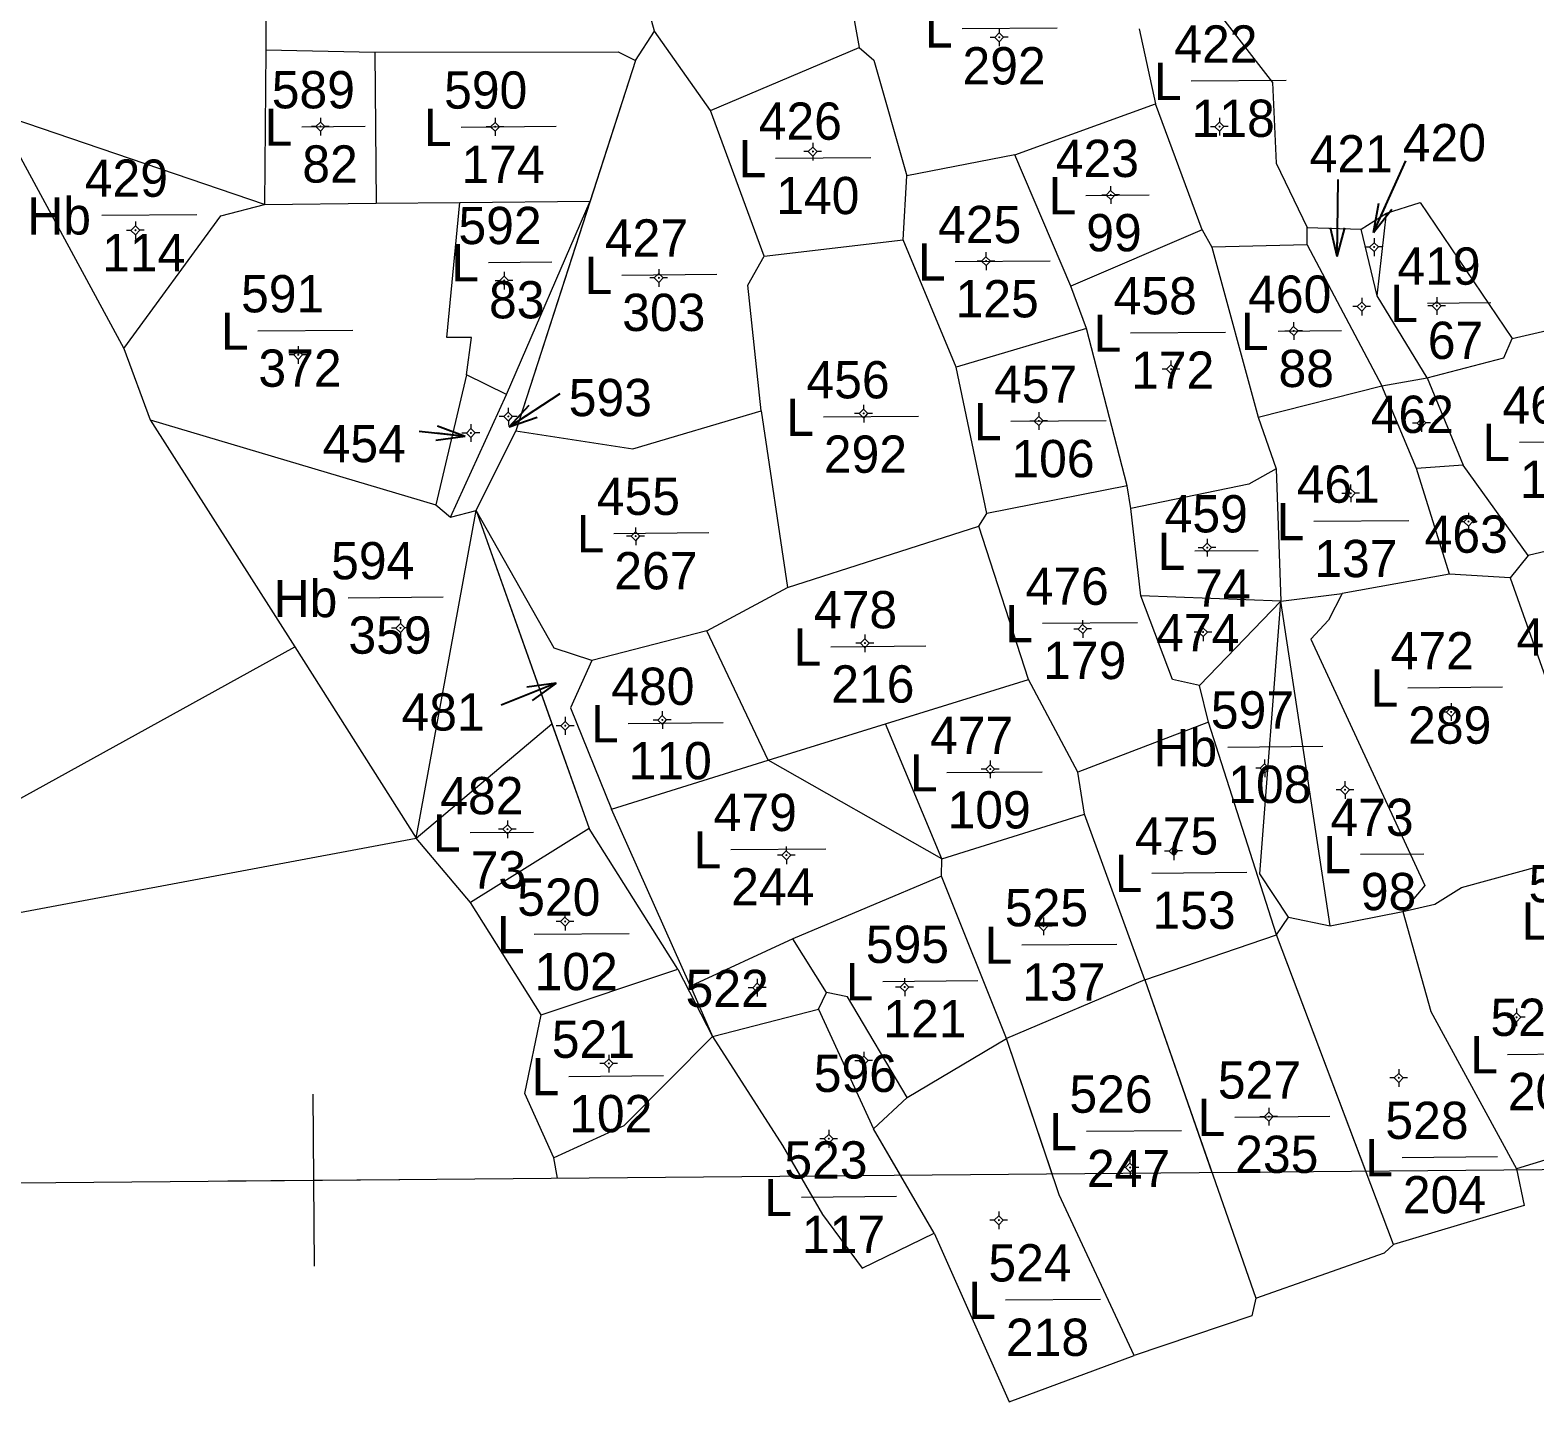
# Model space of a CAD drawing. Header units: metres. Extents: x 550490 to 551626, y 1839168 to 1840631.
# Drawn here: x 551339.7 to 551444.6, y 1839482.1 to 1839577.8 of the extents above; entities that cross this region are included whole.
import ezdxf
from ezdxf.enums import TextEntityAlignment as Align

# ---------------------------------------------------------------- set-up
doc = ezdxf.new("R2010")
doc.units = ezdxf.units.M
doc.header["$MEASUREMENT"] = 0
for name, color, linetype, lineweight in [('Level 10', 7, 'Continuous', 0), ('Level 11', 7, 'Continuous', 0), ('Level 13', 7, 'Continuous', 0), ('Level 2', 7, 'Continuous', 0), ('Level 22', 7, 'Continuous', 0), ('Level 63', 7, 'Continuous', 0)]:
    doc.layers.add(name, color=color, linetype=linetype, lineweight=lineweight)
doc.styles.add('Style-FmSimple', font='FmSimple.shx')
doc.styles.add('Style-VHarial', font='VHarial.shx')
doc.styles.add('Style-Vnarial', font='Vnarial.shx')
doc.dimstyles.get("Standard").update_dxf_attribs({"dimtxt": 0.18, "dimasz": 0.18, "dimexe": 0.18, "dimexo": 0.0625, "dimgap": 0.09, "dimtad": 0, "dimtih": 1, "dimtoh": 1, "dimdec": 4, "dimzin": 0, "dimdsep": 46, "dimtxsty": 'Standard', "dimcen": 0.09, "dimadec": 0, "dimazin": 0, "dimtfac": 1, "dimtdec": 4, "dimtofl": 0, "dimtmove": 0, "dimatfit": 3, "dimfxl": 1, "dimtolj": 1, "dimtzin": 0, "dimarcsym": 0})

# ---------------------------------------------------------------- blocks, each defined once
blk = doc.blocks.new('TerminatorOpen_0.5')
at = {"color": 0, "linetype": 'ByBlock', "lineweight": -2}
for q in [(-1, 0.25), (-1, 0), (-1, -0.25)]:
    blk.add_line((0, 0), q, dxfattribs=at)
blk = doc.blocks.new('CENTRD')
at = {"layer": 'Level 11', "linetype": 'Continuous', "lineweight": 0}
h = blk.add_hatch(color=1, dxfattribs=at)
edge = h.paths.add_edge_path()
edge.add_arc((0.2, 0.2), 1.5, 0, 360)
at = {"layer": 'Level 11', "color": 1, "linetype": 'Continuous', "lineweight": 0}
for p, q in [((0, 6.2), (-6.2, 0)), ((0, 12.4), (0, 6.2)), ((6.2, 0.2), (0, 6.2)), ((0.2, -6.2), (6.2, 0.2)), ((12.4, 0.2), (6.2, 0.2)), ((-6.2, 0), (-12.4, 0)), ((-6.2, 0), (0.2, -6.2)), ((0.2, -6.2), (0.2, -12.4))]:
    blk.add_line(p, q, dxfattribs=at)
blk = doc.blocks.new('N_THUA_462')
at = {"layer": 'Level 13', "color": 3, "linetype": 'Continuous', "lineweight": 0}
blk.add_line((356311.15, 1839477.1), (356317.78, 1839477.16), dxfattribs=at)
at = {"layer": 'Level 13', "color": 3, "linetype": 'Continuous', "lineweight": 0, "style": 'Style-FmSimple'}
for s, p in [('424', (356309.97, 1839479.68999)), ('L', (356308.56, 1839477.07999)), ('292', (356311.18, 1839474.50999))]:
    blk.add_text(s, height=2.59998, dxfattribs=at).set_placement(p, align=Align.MIDDLE_LEFT)
blk = doc.blocks.new('N_THUA_465')
at = {"layer": 'Level 13', "color": 3, "linetype": 'Continuous', "lineweight": 0}
blk.add_line((356326.49, 1839470.9), (356333.12, 1839470.95), dxfattribs=at)
at = {"layer": 'Level 13', "color": 3, "linetype": 'Continuous', "lineweight": 0, "style": 'Style-FmSimple'}
for s, p in [('422', (356325.31, 1839473.47999)), ('L', (356323.9, 1839470.86999)), ('118', (356326.52, 1839468.29999))]:
    blk.add_text(s, height=2.59998, dxfattribs=at).set_placement(p, align=Align.MIDDLE_LEFT)
blk = doc.blocks.new('N_THUA_467')
at = {"layer": 'Level 13', "color": 3, "linetype": 'Continuous', "lineweight": 0}
blk.add_line((356287.42, 1839460.33), (356294.04, 1839460.39), dxfattribs=at)
at = {"layer": 'Level 13', "color": 3, "linetype": 'Continuous', "lineweight": 0, "style": 'Style-FmSimple'}
for s, p in [('427', (356286.24, 1839462.91999)), ('L', (356284.83, 1839460.30999)), ('303', (356287.45, 1839457.72999))]:
    blk.add_text(s, height=2.59998, dxfattribs=at).set_placement(p, align=Align.MIDDLE_LEFT)
blk = doc.blocks.new('N_THUA_468')
at = {"layer": 'Level 13', "color": 3, "linetype": 'Continuous', "lineweight": 0}
blk.add_line((356263.82, 1839470.89), (356268.24, 1839470.93), dxfattribs=at)
at = {"layer": 'Level 13', "color": 3, "linetype": 'Continuous', "lineweight": 0, "style": 'Style-FmSimple'}
for s, p in [('589', (356261.73, 1839473.47999)), ('L', (356261.23, 1839470.86999)), ('82', (356263.86, 1839468.29999))]:
    blk.add_text(s, height=2.59998, dxfattribs=at).set_placement(p, align=Align.MIDDLE_LEFT)
blk = doc.blocks.new('N_THUA_469')
at = {"layer": 'Level 13', "color": 3, "linetype": 'Continuous', "lineweight": 0}
blk.add_line((356298.16, 1839469.13), (356304.79, 1839469.19), dxfattribs=at)
at = {"layer": 'Level 13', "color": 3, "linetype": 'Continuous', "lineweight": 0, "style": 'Style-FmSimple'}
for s, p in [('426', (356296.98, 1839471.71999)), ('L', (356295.57, 1839469.10999)), ('140', (356298.2, 1839466.52999))]:
    blk.add_text(s, height=2.59998, dxfattribs=at).set_placement(p, align=Align.MIDDLE_LEFT)
blk = doc.blocks.new('N_THUA_470')
at = {"layer": 'Level 13', "color": 3, "linetype": 'Continuous', "lineweight": 0}
blk.add_line((356276, 1839470.87), (356282.63, 1839470.93), dxfattribs=at)
at = {"layer": 'Level 13', "color": 3, "linetype": 'Continuous', "lineweight": 0, "style": 'Style-FmSimple'}
for s, p in [('590', (356274.82, 1839473.45999)), ('L', (356273.41, 1839470.84999)), ('174', (356276.03, 1839468.26999))]:
    blk.add_text(s, height=2.59998, dxfattribs=at).set_placement(p, align=Align.MIDDLE_LEFT)
blk = doc.blocks.new('N_THUA_473')
at = {"layer": 'Level 13', "color": 3, "linetype": 'Continuous', "lineweight": 0}
blk.add_line((356253.5, 1839463.65), (356260.13, 1839463.71), dxfattribs=at)
at = {"layer": 'Level 13', "color": 3, "linetype": 'Continuous', "lineweight": 0, "style": 'Style-FmSimple'}
for s, p in [('429', (356252.32, 1839466.23999)), ('Hb', (356248.31, 1839463.60999)), ('114', (356253.53, 1839461.04999))]:
    blk.add_text(s, height=2.59998, dxfattribs=at).set_placement(p, align=Align.MIDDLE_LEFT)
blk = doc.blocks.new('N_THUA_474')
at = {"layer": 'Level 13', "color": 3, "linetype": 'Continuous', "lineweight": 0}
blk.add_line((356318.93, 1839466.11), (356323.35, 1839466.15), dxfattribs=at)
at = {"layer": 'Level 13', "color": 3, "linetype": 'Continuous', "lineweight": 0, "style": 'Style-FmSimple'}
for s, p in [('423', (356316.84, 1839468.68999)), ('L', (356316.34, 1839466.08999)), ('99', (356318.96, 1839463.50999))]:
    blk.add_text(s, height=2.59998, dxfattribs=at).set_placement(p, align=Align.MIDDLE_LEFT)
blk = doc.blocks.new('N_THUA_480')
at = {"layer": 'Level 13', "color": 3, "linetype": 'Continuous', "lineweight": 0}
blk.add_line((356310.24, 1839461.5), (356316.87, 1839461.56), dxfattribs=at)
at = {"layer": 'Level 13', "color": 3, "linetype": 'Continuous', "lineweight": 0, "style": 'Style-FmSimple'}
for s, p in [('425', (356309.06, 1839464.08999)), ('L', (356307.65, 1839461.47999)), ('125', (356310.28, 1839458.90999))]:
    blk.add_text(s, height=2.59998, dxfattribs=at).set_placement(p, align=Align.MIDDLE_LEFT)
blk = doc.blocks.new('N_THUA_484')
at = {"layer": 'Level 13', "color": 3, "linetype": 'Continuous', "lineweight": 0}
blk.add_line((356276.62, 1839460.15), (356281.04, 1839460.19), dxfattribs=at)
at = {"layer": 'Level 13', "color": 3, "linetype": 'Continuous', "lineweight": 0, "style": 'Style-FmSimple'}
for s, p in [('592', (356274.53, 1839462.72999)), ('L', (356274.03, 1839460.12999)), ('83', (356276.66, 1839457.54999))]:
    blk.add_text(s, height=2.59998, dxfattribs=at).set_placement(p, align=Align.MIDDLE_LEFT)
blk = doc.blocks.new('N_THUA_485')
at = {"layer": 'Level 13', "color": 3, "linetype": 'Continuous', "lineweight": 0, "style": 'Style-FmSimple'}
blk.add_text('593', height=2.59998, dxfattribs=at).set_placement((356271.74, 1839450.71999), align=Align.MIDDLE_LEFT)
blk = doc.blocks.new('N_THUA_486')
at = {"layer": 'Level 13', "color": 3, "linetype": 'Continuous', "lineweight": 0}
blk.add_line((356262.26, 1839454.95), (356268.88, 1839455.01), dxfattribs=at)
at = {"layer": 'Level 13', "color": 3, "linetype": 'Continuous', "lineweight": 0, "style": 'Style-FmSimple'}
for s, p in [('591', (356261.08, 1839457.53999)), ('L', (356259.67, 1839454.92999)), ('372', (356262.29, 1839452.34999))]:
    blk.add_text(s, height=2.59998, dxfattribs=at).set_placement(p, align=Align.MIDDLE_LEFT)
blk = doc.blocks.new('N_THUA_487')
at = {"layer": 'Level 13', "color": 3, "linetype": 'Continuous', "lineweight": 0}
blk.add_line((356341.67, 1839458.39), (356346.09, 1839458.43), dxfattribs=at)
at = {"layer": 'Level 13', "color": 3, "linetype": 'Continuous', "lineweight": 0, "style": 'Style-FmSimple'}
for s, p in [('419', (356339.58, 1839460.96999)), ('L', (356339.08, 1839458.36999)), ('67', (356341.7, 1839455.78999))]:
    blk.add_text(s, height=2.59998, dxfattribs=at).set_placement(p, align=Align.MIDDLE_LEFT)
blk = doc.blocks.new('N_THUA_488')
at = {"layer": 'Level 13', "color": 3, "linetype": 'Continuous', "lineweight": 0, "style": 'Style-FmSimple'}
blk.add_text('420', height=2.59998, dxfattribs=at).set_placement((356332.06, 1839462.53999), align=Align.MIDDLE_LEFT)
blk = doc.blocks.new('N_THUA_489')
at = {"layer": 'Level 13', "color": 3, "linetype": 'Continuous', "lineweight": 0, "style": 'Style-FmSimple'}
blk.add_text('421', height=2.6, dxfattribs=at).set_placement((356332.09, 1839458.33), align=Align.MIDDLE_CENTER)
blk = doc.blocks.new('N_THUA_490')
at = {"layer": 'Level 13', "color": 3, "linetype": 'Continuous', "lineweight": 0}
blk.add_line((356323.12, 1839453.96), (356329.75, 1839454.02), dxfattribs=at)
at = {"layer": 'Level 13', "color": 3, "linetype": 'Continuous', "lineweight": 0, "style": 'Style-FmSimple'}
for s, p in [('458', (356321.94, 1839456.54999)), ('L', (356320.54, 1839453.93999)), ('172', (356323.16, 1839451.35999))]:
    blk.add_text(s, height=2.59998, dxfattribs=at).set_placement(p, align=Align.MIDDLE_LEFT)
blk = doc.blocks.new('N_THUA_491')
at = {"layer": 'Level 13', "color": 3, "linetype": 'Continuous', "lineweight": 0}
blk.add_line((356301.7, 1839450.87), (356308.33, 1839450.92), dxfattribs=at)
at = {"layer": 'Level 13', "color": 3, "linetype": 'Continuous', "lineweight": 0, "style": 'Style-FmSimple'}
for s, p in [('456', (356300.52, 1839453.45999)), ('L', (356299.11, 1839450.83999)), ('292', (356301.73, 1839448.26999))]:
    blk.add_text(s, height=2.59998, dxfattribs=at).set_placement(p, align=Align.MIDDLE_LEFT)
blk = doc.blocks.new('N_THUA_492')
at = {"layer": 'Level 13', "color": 3, "linetype": 'Continuous', "lineweight": 0}
blk.add_line((356331.69, 1839456.64), (356336.11, 1839456.68), dxfattribs=at)
at = {"layer": 'Level 13', "color": 3, "linetype": 'Continuous', "lineweight": 0, "style": 'Style-FmSimple'}
for s, p in [('460', (356329.6, 1839459.21999)), ('L', (356329.1, 1839456.61999)), ('88', (356331.72, 1839454.03999))]:
    blk.add_text(s, height=2.59998, dxfattribs=at).set_placement(p, align=Align.MIDDLE_LEFT)
blk = doc.blocks.new('N_THUA_496')
at = {"layer": 'Level 13', "color": 3, "linetype": 'Continuous', "lineweight": 0}
blk.add_line((356350.46, 1839449.11), (356357.09, 1839449.17), dxfattribs=at)
at = {"layer": 'Level 13', "color": 3, "linetype": 'Continuous', "lineweight": 0, "style": 'Style-FmSimple'}
for s, p in [('464', (356349.28, 1839451.69999)), ('L', (356347.88, 1839449.08999)), ('176', (356350.5, 1839446.50999))]:
    blk.add_text(s, height=2.59998, dxfattribs=at).set_placement(p, align=Align.MIDDLE_LEFT)
blk = doc.blocks.new('N_THUA_497')
at = {"layer": 'Level 13', "color": 3, "linetype": 'Continuous', "lineweight": 0}
blk.add_line((356313.92, 1839450.35), (356320.55, 1839450.41), dxfattribs=at)
at = {"layer": 'Level 13', "color": 3, "linetype": 'Continuous', "lineweight": 0, "style": 'Style-FmSimple'}
for s, p in [('457', (356312.74, 1839452.93999)), ('L', (356311.33, 1839450.32999)), ('106', (356313.95, 1839447.74999))]:
    blk.add_text(s, height=2.59998, dxfattribs=at).set_placement(p, align=Align.MIDDLE_LEFT)
blk = doc.blocks.new('N_THUA_500')
at = {"layer": 'Level 13', "color": 3, "linetype": 'Continuous', "lineweight": 0, "style": 'Style-FmSimple'}
blk.add_text('454', height=2.59998, dxfattribs=at).set_placement((356269.12, 1839449.43999), align=Align.MIDDLE_LEFT)
blk = doc.blocks.new('N_THUA_501')
at = {"layer": 'Level 13', "color": 3, "linetype": 'Continuous', "lineweight": 0, "style": 'Style-FmSimple'}
blk.add_text('462', height=2.6, dxfattribs=at).set_placement((356336.14, 1839450.19), align=Align.MIDDLE_CENTER)
blk = doc.blocks.new('N_THUA_503')
at = {"layer": 'Level 13', "color": 3, "linetype": 'Continuous', "lineweight": 0}
blk.add_line((356335.69, 1839445.3), (356342.31, 1839445.36), dxfattribs=at)
at = {"layer": 'Level 13', "color": 3, "linetype": 'Continuous', "lineweight": 0, "style": 'Style-FmSimple'}
for s, p in [('461', (356334.5, 1839447.88999)), ('L', (356333.1, 1839445.27999)), ('137', (356335.72, 1839442.69999))]:
    blk.add_text(s, height=2.59998, dxfattribs=at).set_placement(p, align=Align.MIDDLE_LEFT)
blk = doc.blocks.new('N_THUA_506')
at = {"layer": 'Level 13', "color": 3, "linetype": 'Continuous', "lineweight": 0}
blk.add_line((356285.79, 1839442.32), (356292.42, 1839442.38), dxfattribs=at)
at = {"layer": 'Level 13', "color": 3, "linetype": 'Continuous', "lineweight": 0, "style": 'Style-FmSimple'}
for s, p in [('455', (356284.61, 1839444.90999)), ('L', (356283.21, 1839442.29999)), ('267', (356285.83, 1839439.71999))]:
    blk.add_text(s, height=2.59998, dxfattribs=at).set_placement(p, align=Align.MIDDLE_LEFT)
blk = doc.blocks.new('N_THUA_507')
at = {"layer": 'Level 13', "color": 3, "linetype": 'Continuous', "lineweight": 0}
blk.add_line((356271.97, 1839435.9), (356278.6, 1839435.96), dxfattribs=at)
at = {"layer": 'Level 13', "color": 3, "linetype": 'Continuous', "lineweight": 0, "style": 'Style-FmSimple'}
for s, p in [('594', (356270.79, 1839438.48999)), ('Hb', (356266.78, 1839435.84999)), ('359', (356272, 1839433.29999))]:
    blk.add_text(s, height=2.59998, dxfattribs=at).set_placement(p, align=Align.MIDDLE_LEFT)
blk = doc.blocks.new('N_THUA_510')
at = {"layer": 'Level 13', "color": 3, "linetype": 'Continuous', "lineweight": 0, "style": 'Style-FmSimple'}
blk.add_text('463', height=2.59998, dxfattribs=at).set_placement((356338.71, 1839443.32999), align=Align.MIDDLE_LEFT)
blk = doc.blocks.new('N_THUA_513')
at = {"layer": 'Level 13', "color": 3, "linetype": 'Continuous', "lineweight": 0}
blk.add_line((356325.67, 1839441.53), (356330.08, 1839441.56), dxfattribs=at)
at = {"layer": 'Level 13', "color": 3, "linetype": 'Continuous', "lineweight": 0, "style": 'Style-FmSimple'}
for s, p in [('459', (356323.57, 1839444.10999)), ('L', (356323.08, 1839441.49999)), ('74', (356325.7, 1839438.92999))]:
    blk.add_text(s, height=2.59998, dxfattribs=at).set_placement(p, align=Align.MIDDLE_LEFT)
blk = doc.blocks.new('N_THUA_514')
at = {"layer": 'Level 13', "color": 3, "linetype": 'Continuous', "lineweight": 0}
blk.add_line((356316.98, 1839435.83), (356323.61, 1839435.89), dxfattribs=at)
at = {"layer": 'Level 13', "color": 3, "linetype": 'Continuous', "lineweight": 0, "style": 'Style-FmSimple'}
for s, p in [('476', (356315.8, 1839438.41999)), ('L', (356314.39, 1839435.80999)), ('179', (356317.02, 1839433.23999))]:
    blk.add_text(s, height=2.59998, dxfattribs=at).set_placement(p, align=Align.MIDDLE_LEFT)
blk = doc.blocks.new('N_THUA_518')
at = {"layer": 'Level 13', "color": 3, "linetype": 'Continuous', "lineweight": 0, "style": 'Style-FmSimple'}
blk.add_text('481', height=2.59998, dxfattribs=at).set_placement((356275.69, 1839429.00999), align=Align.MIDDLE_LEFT)
blk = doc.blocks.new('N_THUA_520')
at = {"layer": 'Level 13', "color": 3, "linetype": 'Continuous', "lineweight": 0}
blk.add_line((356301.79, 1839434.85), (356308.42, 1839434.9), dxfattribs=at)
at = {"layer": 'Level 13', "color": 3, "linetype": 'Continuous', "lineweight": 0, "style": 'Style-FmSimple'}
for s, p in [('478', (356300.61, 1839437.42999)), ('L', (356299.2, 1839434.81999)), ('216', (356301.82, 1839432.24999))]:
    blk.add_text(s, height=2.59998, dxfattribs=at).set_placement(p, align=Align.MIDDLE_LEFT)
blk = doc.blocks.new('N_THUA_524')
at = {"layer": 'Level 13', "color": 3, "linetype": 'Continuous', "lineweight": 0, "style": 'Style-FmSimple'}
blk.add_text('471', height=2.59998, dxfattribs=at).set_placement((356345.55, 1839436.36999), align=Align.MIDDLE_LEFT)
blk = doc.blocks.new('N_THUA_526')
at = {"layer": 'Level 13', "color": 3, "linetype": 'Continuous', "lineweight": 0}
blk.add_line((356342.66, 1839430.05), (356349.28, 1839430.11), dxfattribs=at)
at = {"layer": 'Level 13', "color": 3, "linetype": 'Continuous', "lineweight": 0, "style": 'Style-FmSimple'}
for s, p in [('472', (356341.47, 1839432.63999)), ('L', (356340.07, 1839430.02999)), ('289', (356342.69, 1839427.44999))]:
    blk.add_text(s, height=2.59998, dxfattribs=at).set_placement(p, align=Align.MIDDLE_LEFT)
blk = doc.blocks.new('N_THUA_527')
at = {"layer": 'Level 13', "color": 3, "linetype": 'Continuous', "lineweight": 0}
blk.add_line((356335.32, 1839424.64), (356339.74, 1839424.68), dxfattribs=at)
at = {"layer": 'Level 13', "color": 3, "linetype": 'Continuous', "lineweight": 0, "style": 'Style-FmSimple'}
for s, p in [('473', (356333.23, 1839427.21999)), ('L', (356332.73, 1839424.61999)), ('98', (356335.35, 1839422.03999))]:
    blk.add_text(s, height=2.59998, dxfattribs=at).set_placement(p, align=Align.MIDDLE_LEFT)
blk = doc.blocks.new('N_THUA_528')
at = {"layer": 'Level 13', "color": 3, "linetype": 'Continuous', "lineweight": 0, "style": 'Style-FmSimple'}
blk.add_text('474', height=2.59998, dxfattribs=at).set_placement((356320.2, 1839435.60999), align=Align.MIDDLE_LEFT)
blk = doc.blocks.new('N_THUA_530')
at = {"layer": 'Level 13', "color": 3, "linetype": 'Continuous', "lineweight": 0}
blk.add_line((356332.24, 1839426.13), (356338.87, 1839426.19), dxfattribs=at)
at = {"layer": 'Level 13', "color": 3, "linetype": 'Continuous', "lineweight": 0, "style": 'Style-FmSimple'}
for s, p in [('597', (356331.06, 1839428.71999)), ('Hb', (356327.06, 1839426.07999)), ('108', (356332.28, 1839423.52999))]:
    blk.add_text(s, height=2.59998, dxfattribs=at).set_placement(p, align=Align.MIDDLE_LEFT)
blk = doc.blocks.new('N_THUA_532')
at = {"layer": 'Level 13', "color": 3, "linetype": 'Continuous', "lineweight": 0}
blk.add_line((356287.66, 1839429.49), (356294.29, 1839429.55), dxfattribs=at)
at = {"layer": 'Level 13', "color": 3, "linetype": 'Continuous', "lineweight": 0, "style": 'Style-FmSimple'}
for s, p in [('480', (356286.48, 1839432.07999)), ('L', (356285.07, 1839429.46999)), ('110', (356287.69, 1839426.88999))]:
    blk.add_text(s, height=2.59998, dxfattribs=at).set_placement(p, align=Align.MIDDLE_LEFT)
blk = doc.blocks.new('N_THUA_536')
at = {"layer": 'Level 13', "color": 3, "linetype": 'Continuous', "lineweight": 0}
blk.add_line((356310.53, 1839426.06), (356317.16, 1839426.12), dxfattribs=at)
at = {"layer": 'Level 13', "color": 3, "linetype": 'Continuous', "lineweight": 0, "style": 'Style-FmSimple'}
for s, p in [('477', (356309.35, 1839428.64999)), ('L', (356307.95, 1839426.03999)), ('109', (356310.57, 1839423.45999))]:
    blk.add_text(s, height=2.59998, dxfattribs=at).set_placement(p, align=Align.MIDDLE_LEFT)
blk = doc.blocks.new('N_THUA_541')
at = {"layer": 'Level 13', "color": 3, "linetype": 'Continuous', "lineweight": 0}
blk.add_line((356276.86, 1839421.87), (356281.28, 1839421.91), dxfattribs=at)
at = {"layer": 'Level 13', "color": 3, "linetype": 'Continuous', "lineweight": 0, "style": 'Style-FmSimple'}
for s, p in [('482', (356274.77, 1839424.44999)), ('L', (356274.27, 1839421.84999)), ('73', (356276.89, 1839419.26999))]:
    blk.add_text(s, height=2.59998, dxfattribs=at).set_placement(p, align=Align.MIDDLE_LEFT)
blk = doc.blocks.new('N_THUA_542')
at = {"layer": 'Level 13', "color": 3, "linetype": 'Continuous', "lineweight": 0}
blk.add_line((356296.31, 1839420.05), (356302.93, 1839420.11), dxfattribs=at)
at = {"layer": 'Level 13', "color": 3, "linetype": 'Continuous', "lineweight": 0, "style": 'Style-FmSimple'}
for s, p in [('479', (356295.12, 1839422.63999)), ('L', (356293.72, 1839420.02999)), ('244', (356296.34, 1839417.44999))]:
    blk.add_text(s, height=2.59998, dxfattribs=at).set_placement(p, align=Align.MIDDLE_LEFT)
blk = doc.blocks.new('N_THUA_543')
at = {"layer": 'Level 13', "color": 3, "linetype": 'Continuous', "lineweight": 0}
blk.add_line((356323.33, 1839420.35), (356329.96, 1839420.41), dxfattribs=at)
at = {"layer": 'Level 13', "color": 3, "linetype": 'Continuous', "lineweight": 0, "style": 'Style-FmSimple'}
for s, p in [('475', (356322.15, 1839422.93999)), ('L', (356320.74, 1839420.32999)), ('153', (356323.37, 1839417.75999))]:
    blk.add_text(s, height=2.59998, dxfattribs=at).set_placement(p, align=Align.MIDDLE_LEFT)
blk = doc.blocks.new('N_THUA_553')
at = {"layer": 'Level 13', "color": 3, "linetype": 'Continuous', "lineweight": 0}
blk.add_line((356314.25, 1839415.12), (356320.88, 1839415.17), dxfattribs=at)
at = {"layer": 'Level 13', "color": 3, "linetype": 'Continuous', "lineweight": 0, "style": 'Style-FmSimple'}
for s, p in [('525', (356313.07, 1839417.70999)), ('L', (356311.66, 1839415.08999)), ('137', (356314.28, 1839412.51999))]:
    blk.add_text(s, height=2.59998, dxfattribs=at).set_placement(p, align=Align.MIDDLE_LEFT)
blk = doc.blocks.new('N_THUA_554')
at = {"layer": 'Level 13', "color": 3, "linetype": 'Continuous', "lineweight": 0}
blk.add_line((356280.89, 1839415.43), (356287.52, 1839415.49), dxfattribs=at)
at = {"layer": 'Level 13', "color": 3, "linetype": 'Continuous', "lineweight": 0, "style": 'Style-FmSimple'}
for s, p in [('520', (356279.71, 1839418.01999)), ('L', (356278.3, 1839415.40999)), ('102', (356280.92, 1839412.82999))]:
    blk.add_text(s, height=2.59998, dxfattribs=at).set_placement(p, align=Align.MIDDLE_LEFT)
blk = doc.blocks.new('N_THUA_556')
at = {"layer": 'Level 13', "color": 3, "linetype": 'Continuous', "lineweight": 0}
blk.add_line((356353.41, 1839412.74), (356357.83, 1839412.78), dxfattribs=at)
at = {"layer": 'Level 13', "color": 3, "linetype": 'Continuous', "lineweight": 0, "style": 'Style-FmSimple'}
for s, p in [('530', (356351.32, 1839415.32999)), ('L', (356350.83, 1839412.71999)), ('65', (356353.45, 1839410.13999))]:
    blk.add_text(s, height=2.59998, dxfattribs=at).set_placement(p, align=Align.MIDDLE_LEFT)
blk = doc.blocks.new('N_THUA_559')
at = {"layer": 'Level 13', "color": 3, "linetype": 'Continuous', "lineweight": 0}
blk.add_line((356347.26, 1839408.75), (356353.88, 1839408.81), dxfattribs=at)
at = {"layer": 'Level 13', "color": 3, "linetype": 'Continuous', "lineweight": 0, "style": 'Style-FmSimple'}
for s, p in [('529', (356346.08, 1839411.33999)), ('L', (356344.67, 1839408.72999)), ('201', (356347.29, 1839406.15999))]:
    blk.add_text(s, height=2.59998, dxfattribs=at).set_placement(p, align=Align.MIDDLE_LEFT)
blk = doc.blocks.new('N_THUA_561')
at = {"layer": 'Level 13', "color": 3, "linetype": 'Continuous', "lineweight": 0}
blk.add_line((356304.55, 1839410.86), (356311.18, 1839410.92), dxfattribs=at)
at = {"layer": 'Level 13', "color": 3, "linetype": 'Continuous', "lineweight": 0, "style": 'Style-FmSimple'}
for s, p in [('595', (356303.37, 1839413.44999)), ('L', (356301.97, 1839410.83999)), ('121', (356304.59, 1839408.25999))]:
    blk.add_text(s, height=2.59998, dxfattribs=at).set_placement(p, align=Align.MIDDLE_LEFT)
blk = doc.blocks.new('N_THUA_565')
at = {"layer": 'Level 13', "color": 3, "linetype": 'Continuous', "lineweight": 0}
blk.add_line((356339.07, 1839404.54), (356345.7, 1839404.6), dxfattribs=at)
at = {"layer": 'Level 13', "color": 3, "linetype": 'Continuous', "lineweight": 0, "style": 'Style-FmSimple'}
for s, p in [('528', (356337.89, 1839407.12999)), ('L', (356336.48, 1839404.51999)), ('204', (356339.11, 1839401.93999))]:
    blk.add_text(s, height=2.59998, dxfattribs=at).set_placement(p, align=Align.MIDDLE_LEFT)
blk = doc.blocks.new('N_THUA_568')
at = {"layer": 'Level 13', "color": 3, "linetype": 'Continuous', "lineweight": 0, "style": 'Style-FmSimple'}
blk.add_text('522', height=2.59998, dxfattribs=at).set_placement((356289.09, 1839410.78999), align=Align.MIDDLE_LEFT)
blk = doc.blocks.new('N_THUA_569')
at = {"layer": 'Level 13', "color": 3, "linetype": 'Continuous', "lineweight": 0}
blk.add_line((356329.96, 1839401.82), (356336.59, 1839401.88), dxfattribs=at)
at = {"layer": 'Level 13', "color": 3, "linetype": 'Continuous', "lineweight": 0, "style": 'Style-FmSimple'}
for s, p in [('527', (356328.78, 1839404.40999)), ('L', (356327.37, 1839401.79999)), ('235', (356329.99, 1839399.21999))]:
    blk.add_text(s, height=2.59998, dxfattribs=at).set_placement(p, align=Align.MIDDLE_LEFT)
blk = doc.blocks.new('N_THUA_573')
at = {"layer": 'Level 13', "color": 3, "linetype": 'Continuous', "lineweight": 0}
blk.add_line((356283.94, 1839405.52), (356290.56, 1839405.58), dxfattribs=at)
at = {"layer": 'Level 13', "color": 3, "linetype": 'Continuous', "lineweight": 0, "style": 'Style-FmSimple'}
for s, p in [('521', (356282.76, 1839408.10999)), ('L', (356281.35, 1839405.49999)), ('102', (356283.97, 1839402.91999))]:
    blk.add_text(s, height=2.59998, dxfattribs=at).set_placement(p, align=Align.MIDDLE_LEFT)
blk = doc.blocks.new('N_THUA_578')
at = {"layer": 'Level 13', "color": 3, "linetype": 'Continuous', "lineweight": 0}
blk.add_line((356320.26, 1839398.27), (356326.89, 1839398.33), dxfattribs=at)
at = {"layer": 'Level 13', "color": 3, "linetype": 'Continuous', "lineweight": 0, "style": 'Style-FmSimple'}
for s, p in [('526', (356319.08, 1839400.85999)), ('L', (356317.67, 1839398.24999)), ('247', (356320.3, 1839395.66999))]:
    blk.add_text(s, height=2.59998, dxfattribs=at).set_placement(p, align=Align.MIDDLE_LEFT)
blk = doc.blocks.new('N_THUA_579')
at = {"layer": 'Level 13', "color": 3, "linetype": 'Continuous', "lineweight": 0, "style": 'Style-FmSimple'}
blk.add_text('596', height=2.59998, dxfattribs=at).set_placement((356296.54, 1839405.71999), align=Align.MIDDLE_LEFT)
blk = doc.blocks.new('N_THUA_582')
at = {"layer": 'Level 13', "color": 3, "linetype": 'Continuous', "lineweight": 0}
blk.add_line((356299.31, 1839400.28), (356305.93, 1839400.33), dxfattribs=at)
at = {"layer": 'Level 13', "color": 3, "linetype": 'Continuous', "lineweight": 0, "style": 'Style-FmSimple'}
for s, p in [('523', (356298.12, 1839402.86999)), ('L', (356296.72, 1839400.24999)), ('117', (356299.34, 1839397.67999))]:
    blk.add_text(s, height=2.59998, dxfattribs=at).set_placement(p, align=Align.MIDDLE_LEFT)
blk = doc.blocks.new('N_THUA_583')
at = {"layer": 'Level 13', "color": 3, "linetype": 'Continuous', "lineweight": 0}
blk.add_line((356311.18, 1839394.61), (356317.8, 1839394.67), dxfattribs=at)
at = {"layer": 'Level 13', "color": 3, "linetype": 'Continuous', "lineweight": 0, "style": 'Style-FmSimple'}
for s, p in [('524', (356309.99, 1839397.19999)), ('L', (356308.59, 1839394.58999)), ('218', (356311.21, 1839392.00999))]:
    blk.add_text(s, height=2.59998, dxfattribs=at).set_placement(p, align=Align.MIDDLE_LEFT)

msp = doc.modelspace()

# ---------------------------------------------------------------- linework, layer by layer
at = {"layer": 'Level 10', "color": 2, "linetype": 'Continuous', "lineweight": 0, "flags": 128}
for points in [[(551383.24, 1839577.68), (551380.52, 1839587.55)], [(551356.15, 1839585.33), (551356.13, 1839576.38)], [(551396.36, 1839582.83), (551397.5, 1839576.55)], [(551422.19, 1839579.44), (551426.34, 1839574.11), (551426.59, 1839568.48), (551428.75, 1839563.99)], [(551381.91, 1839575.65), (551383.24, 1839577.68)], [(551387.13, 1839572.14), (551383.24, 1839577.68)], [(551417.03, 1839577.84), (551418.18, 1839572.62)], [(551356.13, 1839576.38), (551363.73, 1839576.21)], [(551363.73, 1839576.21), (551380.71, 1839576.24), (551381.91, 1839575.65)], [(551387.13, 1839572.14), (551397.5, 1839576.55)], [(551397.5, 1839576.55), (551398.53, 1839575.67), (551400.84, 1839567.59)], [(551381.91, 1839575.65), (551378.74, 1839565.83)], [(551390.87, 1839562), (551387.13, 1839572.14)], [(551408.37, 1839569.06), (551418.18, 1839572.62)], [(551421.43, 1839563.82), (551418.18, 1839572.62)], [(551337.32, 1839571.96), (551346.23, 1839555.55)], [(551356.04, 1839565.6), (551337.32, 1839571.96)], [(551408.37, 1839569.06), (551400.84, 1839567.59)], [(551412.27, 1839559.89), (551408.37, 1839569.06)], [(551400.58, 1839563.13), (551400.84, 1839567.59)], [(551378.74, 1839565.83), (551373.56, 1839549.8)], [(551434.27, 1839564.99), (551436.63, 1839565.74), (551443.05, 1839556.24)], [(551346.23, 1839555.55), (551352.99, 1839564.8), (551356.04, 1839565.6)], [(551432.51, 1839563.87), (551434.27, 1839564.99)], [(551433.64, 1839559.22), (551434.27, 1839564.99)], [(551421.43, 1839563.82), (551412.27, 1839559.89)], [(551421.43, 1839563.82), (551422.1, 1839562.61)], [(551428.74, 1839562.78), (551428.75, 1839563.99)], [(551428.75, 1839563.99), (551432.51, 1839563.87)], [(551433.64, 1839559.22), (551432.51, 1839563.87)], [(551390.87, 1839562), (551400.58, 1839563.13)], [(551404.26, 1839554.24), (551400.58, 1839563.13)], [(551428.74, 1839562.78), (551422.1, 1839562.61)], [(551422.1, 1839562.61), (551425.34, 1839550.77)], [(551428.74, 1839562.78), (551433.95, 1839552.95)], [(551390.66, 1839551.19), (551389.75, 1839559.97), (551390.87, 1839562)], [(551413.35, 1839556.94), (551412.27, 1839559.89)], [(551437.12, 1839553.51), (551433.64, 1839559.22)], [(551443.05, 1839556.24), (551448.09, 1839557.41), (551455.68, 1839547.45)], [(551413.35, 1839556.94), (551404.26, 1839554.24)], [(551416.19, 1839545.98), (551413.35, 1839556.94)], [(551346.23, 1839555.55), (551348.07, 1839550.58)], [(551437.12, 1839553.51), (551442.47, 1839554.9), (551443.05, 1839556.24)], [(551406.42, 1839544.04), (551404.26, 1839554.24)], [(551370.13, 1839553.71), (551367.98, 1839544.64)], [(551372.9, 1839552.35), (551370.13, 1839553.71)], [(551433.95, 1839552.95), (551437.12, 1839553.51)], [(551437.12, 1839553.51), (551439.63, 1839547.42)], [(551369.01, 1839543.78), (551372.9, 1839552.35)], [(551425.34, 1839550.77), (551433.95, 1839552.95)], [(551436.38, 1839547.19), (551433.95, 1839552.95)], [(551373.56, 1839549.8), (551381.71, 1839548.55), (551390.66, 1839551.19)], [(551390.66, 1839551.19), (551392.51, 1839538.89)], [(551348.07, 1839550.58), (551367.98, 1839544.64)], [(551425.34, 1839550.77), (551426.59, 1839547.15)], [(551370.79, 1839544.26), (551373.56, 1839549.8)], [(551426.59, 1839547.15), (551424.69, 1839546.08), (551416.46, 1839544.38)], [(551426.59, 1839547.15), (551426.91, 1839537.93)], [(551439.63, 1839547.42), (551436.38, 1839547.19)], [(551438.68, 1839539.82), (551436.38, 1839547.19)], [(551444.15, 1839541.11), (551439.63, 1839547.42)], [(551416.19, 1839545.98), (551406.42, 1839544.04)], [(551416.46, 1839544.38), (551416.19, 1839545.98)], [(551367.98, 1839544.64), (551369.01, 1839543.78)], [(551369.01, 1839543.78), (551370.79, 1839544.26)], [(551378.86, 1839533.79), (551376.24, 1839534.64), (551370.79, 1839544.26)], [(551370.79, 1839544.26), (551376.08, 1839529.38)], [(551405.85, 1839543.15), (551406.42, 1839544.04)], [(551417.15, 1839538.3), (551416.46, 1839544.38)], [(551392.51, 1839538.89), (551405.85, 1839543.15)], [(551409.32, 1839532.45), (551405.85, 1839543.15)], [(551447.41, 1839541.88), (551444.15, 1839541.11)], [(551444.15, 1839541.11), (551442.91, 1839539.56)], [(551438.68, 1839539.82), (551431.2, 1839538.47)], [(551442.91, 1839539.56), (551438.68, 1839539.82)], [(551442.91, 1839539.56), (551445.87, 1839531.17)], [(551386.88, 1839535.85), (551392.51, 1839538.89)], [(551426.91, 1839537.93), (551431.2, 1839538.47)], [(551431.2, 1839538.47), (551430.23, 1839536.59), (551429.01, 1839535.27), (551436.95, 1839518.09), (551435.41, 1839516.28)], [(551426.91, 1839537.93), (551417.15, 1839538.3)], [(551421.24, 1839532.04), (551419.35, 1839532.47), (551417.15, 1839538.3)], [(551426.91, 1839537.93), (551421.24, 1839532.04)], [(551386.88, 1839535.85), (551378.86, 1839533.79)], [(551391.16, 1839526.83), (551386.88, 1839535.85)], [(551317.21, 1839512.14), (551358.15, 1839534.73)], [(551378.86, 1839533.79), (551377.38, 1839530.48), (551380.23, 1839523.42)], [(551399.34, 1839529.36), (551409.32, 1839532.45)], [(551412.75, 1839526), (551409.32, 1839532.45)], [(551366.61, 1839521.4), (551376.08, 1839529.38)], [(551376.08, 1839529.38), (551378.67, 1839522.07)], [(551391.16, 1839526.83), (551399.34, 1839529.36)], [(551421.86, 1839529.48), (551412.75, 1839526)], [(551426.6, 1839514.64), (551421.86, 1839529.48)], [(551380.23, 1839523.42), (551391.16, 1839526.83)], [(551413.21, 1839523.07), (551412.75, 1839526)], [(551385.75, 1839511.06), (551380.23, 1839523.42)], [(551403.28, 1839519.96), (551413.21, 1839523.07)], [(551417.42, 1839511.52), (551413.21, 1839523.07)], [(551378.67, 1839522.07), (551370.39, 1839516.91)], [(551384.85, 1839512.26), (551378.67, 1839522.07)], [(551370.39, 1839516.91), (551366.61, 1839521.4)], [(551403.25, 1839518.74), (551403.28, 1839519.96)], [(551403.25, 1839518.74), (551392.89, 1839514.37)], [(551407.78, 1839507.43), (551403.25, 1839518.74)], [(551435.41, 1839516.28), (551437.64, 1839516.78), (551439.51, 1839517.96), (551445.11, 1839519.48)], [(551375.34, 1839509.08), (551370.39, 1839516.91)], [(551426.6, 1839514.64), (551427.45, 1839515.89), (551430.35, 1839515.27)], [(551430.35, 1839515.27), (551435.41, 1839516.28)], [(551435.41, 1839516.28), (551437.38, 1839509.3), (551443.34, 1839498.33)], [(551392.89, 1839514.37), (551385.75, 1839511.06)], [(551395.22, 1839510.63), (551392.89, 1839514.37)], [(551417.42, 1839511.52), (551426.6, 1839514.64)], [(551434.78, 1839493.06), (551426.6, 1839514.64)], [(551375.34, 1839509.08), (551384.85, 1839512.26)], [(551384.85, 1839512.26), (551387.27, 1839507.55)], [(551417.42, 1839511.52), (551407.78, 1839507.43)], [(551417.42, 1839511.52), (551425.16, 1839489.3)], [(551385.75, 1839511.06), (551387.27, 1839507.55)], [(551394.67, 1839509.47), (551395.22, 1839510.63)], [(551400.86, 1839503.3), (551396.69, 1839510.33), (551395.22, 1839510.63)], [(551387.27, 1839507.55), (551381.1, 1839501.32), (551376.21, 1839499.09), (551374.2, 1839503.58), (551375.34, 1839509.08)], [(551387.27, 1839507.55), (551394.67, 1839509.47)], [(551387.27, 1839507.55), (551392.17, 1839499.95), (551394.94, 1839495.14), (551397.71, 1839491.39), (551402.73, 1839493.83)], [(551416.69, 1839485.31), (551411.45, 1839496.52), (551407.78, 1839507.43)], [(551398.51, 1839501.11), (551400.86, 1839503.3)], [(551402.73, 1839493.83), (551398.51, 1839501.11)], [(551452.15, 1839501.03), (551443.34, 1839498.33)], [(551443.34, 1839498.33), (551443.89, 1839495.76), (551434.78, 1839493.06)], [(551402.73, 1839493.83), (551407.96, 1839482.07), (551416.69, 1839485.31)], [(551425.16, 1839489.3), (551434.15, 1839492.47), (551434.78, 1839493.06)], [(551425.16, 1839489.3), (551424.88, 1839488.07), (551416.69, 1839485.31)]]:
    msp.add_lwpolyline(points, dxfattribs=at)
at = {"layer": 'Level 10', "color": 1, "linetype": 'Continuous', "lineweight": 0, "flags": 128}
for points in [[(551356.13, 1839576.38), (551356.04, 1839565.6)], [(551363.73, 1839576.21), (551363.83, 1839565.68)], [(551363.83, 1839565.68), (551369.66, 1839565.74)], [(551370.13, 1839553.71), (551370.48, 1839556.32), (551368.76, 1839556.31), (551369.66, 1839565.74)], [(551369.66, 1839565.74), (551378.74, 1839565.83)], [(551372.9, 1839552.35), (551378.74, 1839565.83)], [(551356.04, 1839565.6), (551363.83, 1839565.68)], [(551348.07, 1839550.58), (551358.15, 1839534.73)], [(551430.35, 1839515.27), (551426.91, 1839537.93)], [(551358.15, 1839534.73), (551366.61, 1839521.4)], [(551421.86, 1839529.48), (551421.24, 1839532.04)], [(551403.28, 1839519.96), (551399.34, 1839529.36)], [(551394.67, 1839509.47), (551398.51, 1839501.11)], [(551400.86, 1839503.3), (551407.78, 1839507.43)]]:
    msp.add_lwpolyline(points, dxfattribs=at)
at = {"layer": 'Level 22', "color": 1, "linetype": 'Continuous', "lineweight": 0, "flags": 128}
for points in [[(551377.12, 1839593.75), (551356.15, 1839585.33), (551356.13, 1839576.38), (551363.73, 1839576.21), (551380.71, 1839576.24), (551381.91, 1839575.65)], [(551383.24, 1839577.68), (551380.52, 1839587.55)], [(551396.36, 1839582.83), (551397.5, 1839576.55)], [(551422.19, 1839579.44), (551426.34, 1839574.11), (551426.59, 1839568.48), (551428.75, 1839563.99)], [(551381.91, 1839575.65), (551383.24, 1839577.68)], [(551387.13, 1839572.14), (551383.24, 1839577.68)], [(551417.03, 1839577.84), (551418.18, 1839572.62)], [(551387.13, 1839572.14), (551397.5, 1839576.55)], [(551397.5, 1839576.55), (551398.53, 1839575.67), (551400.84, 1839567.59)], [(551381.91, 1839575.65), (551373.56, 1839549.8)], [(551390.87, 1839562), (551387.13, 1839572.14)], [(551408.37, 1839569.06), (551418.18, 1839572.62)], [(551421.43, 1839563.82), (551418.18, 1839572.62)], [(551408.37, 1839569.06), (551400.84, 1839567.59)], [(551412.27, 1839559.89), (551408.37, 1839569.06)], [(551400.58, 1839563.13), (551400.84, 1839567.59)], [(551434.27, 1839564.99), (551436.63, 1839565.74), (551443.05, 1839556.24)], [(551432.51, 1839563.87), (551434.27, 1839564.99)], [(551433.64, 1839559.22), (551434.27, 1839564.99)], [(551421.43, 1839563.82), (551412.27, 1839559.89)], [(551421.43, 1839563.82), (551422.1, 1839562.61)], [(551428.74, 1839562.78), (551428.75, 1839563.99)], [(551428.75, 1839563.99), (551432.51, 1839563.87)], [(551433.64, 1839559.22), (551432.51, 1839563.87)], [(551390.87, 1839562), (551400.58, 1839563.13)], [(551404.26, 1839554.24), (551400.58, 1839563.13)], [(551428.74, 1839562.78), (551422.1, 1839562.61)], [(551422.1, 1839562.61), (551425.34, 1839550.77)], [(551428.74, 1839562.78), (551433.95, 1839552.95)], [(551390.66, 1839551.19), (551389.75, 1839559.97), (551390.87, 1839562)], [(551413.35, 1839556.94), (551412.27, 1839559.89)], [(551437.12, 1839553.51), (551433.64, 1839559.22)], [(551443.05, 1839556.24), (551448.09, 1839557.41), (551455.68, 1839547.45)], [(551413.35, 1839556.94), (551404.26, 1839554.24)], [(551416.19, 1839545.98), (551413.35, 1839556.94)], [(551437.12, 1839553.51), (551442.47, 1839554.9), (551443.05, 1839556.24)], [(551406.42, 1839544.04), (551404.26, 1839554.24)], [(551433.95, 1839552.95), (551437.12, 1839553.51)], [(551437.12, 1839553.51), (551439.63, 1839547.42)], [(551425.34, 1839550.77), (551433.95, 1839552.95)], [(551436.38, 1839547.19), (551433.95, 1839552.95)], [(551373.56, 1839549.8), (551381.71, 1839548.55), (551390.66, 1839551.19)], [(551390.66, 1839551.19), (551392.51, 1839538.89)], [(551425.34, 1839550.77), (551426.59, 1839547.15)], [(551370.79, 1839544.26), (551373.56, 1839549.8)], [(551426.59, 1839547.15), (551424.69, 1839546.08), (551416.46, 1839544.38)], [(551426.59, 1839547.15), (551426.91, 1839537.93)], [(551439.63, 1839547.42), (551436.38, 1839547.19)], [(551438.68, 1839539.82), (551436.38, 1839547.19)], [(551444.15, 1839541.11), (551439.63, 1839547.42)], [(551416.19, 1839545.98), (551406.42, 1839544.04)], [(551416.46, 1839544.38), (551416.19, 1839545.98)], [(551366.61, 1839521.4), (551370.79, 1839544.26)], [(551370.79, 1839544.26), (551378.67, 1839522.07)], [(551378.86, 1839533.79), (551376.24, 1839534.64), (551370.79, 1839544.26)], [(551405.85, 1839543.15), (551406.42, 1839544.04)], [(551417.15, 1839538.3), (551416.46, 1839544.38)], [(551392.51, 1839538.89), (551405.85, 1839543.15)], [(551409.32, 1839532.45), (551405.85, 1839543.15)], [(551447.41, 1839541.88), (551444.15, 1839541.11)], [(551444.15, 1839541.11), (551442.91, 1839539.56)], [(551438.68, 1839539.82), (551431.2, 1839538.47)], [(551442.91, 1839539.56), (551438.68, 1839539.82)], [(551442.91, 1839539.56), (551445.87, 1839531.17)], [(551386.88, 1839535.85), (551392.51, 1839538.89)], [(551426.91, 1839537.93), (551431.2, 1839538.47)], [(551431.2, 1839538.47), (551430.23, 1839536.59), (551429.01, 1839535.27), (551436.95, 1839518.09), (551435.41, 1839516.28)], [(551426.91, 1839537.93), (551417.15, 1839538.3)], [(551426.91, 1839537.93), (551421.24, 1839532.04), (551419.35, 1839532.47), (551417.15, 1839538.3)], [(551427.45, 1839515.89), (551425.44, 1839518.9), (551426.91, 1839537.93)], [(551386.88, 1839535.85), (551378.86, 1839533.79)], [(551391.16, 1839526.83), (551386.88, 1839535.85)], [(551378.86, 1839533.79), (551377.38, 1839530.48), (551380.23, 1839523.42)], [(551391.16, 1839526.83), (551409.32, 1839532.45)], [(551412.75, 1839526), (551409.32, 1839532.45)], [(551426.6, 1839514.64), (551421.86, 1839529.48), (551412.75, 1839526)], [(551380.23, 1839523.42), (551391.16, 1839526.83)], [(551403.28, 1839519.96), (551391.16, 1839526.83)], [(551413.21, 1839523.07), (551412.75, 1839526)], [(551385.75, 1839511.06), (551380.23, 1839523.42)], [(551403.28, 1839519.96), (551413.21, 1839523.07)], [(551417.42, 1839511.52), (551413.21, 1839523.07)], [(551378.67, 1839522.07), (551370.39, 1839516.91)], [(551384.85, 1839512.26), (551378.67, 1839522.07)], [(551370.39, 1839516.91), (551366.61, 1839521.4)], [(551403.25, 1839518.74), (551403.28, 1839519.96)], [(551403.25, 1839518.74), (551392.89, 1839514.37)], [(551407.78, 1839507.43), (551403.25, 1839518.74)], [(551435.41, 1839516.28), (551437.64, 1839516.78), (551439.51, 1839517.96), (551445.11, 1839519.48)], [(551375.34, 1839509.08), (551370.39, 1839516.91)], [(551426.6, 1839514.64), (551427.45, 1839515.89)], [(551427.45, 1839515.89), (551430.35, 1839515.27), (551435.41, 1839516.28)], [(551435.41, 1839516.28), (551437.38, 1839509.3), (551443.34, 1839498.33)], [(551392.89, 1839514.37), (551385.75, 1839511.06)], [(551395.22, 1839510.63), (551392.89, 1839514.37)], [(551417.42, 1839511.52), (551426.6, 1839514.64)], [(551432.85, 1839498.17), (551426.6, 1839514.64)], [(551375.34, 1839509.08), (551384.85, 1839512.26)], [(551384.85, 1839512.26), (551387.27, 1839507.55)], [(551417.42, 1839511.52), (551407.78, 1839507.43)], [(551417.42, 1839511.52), (551422.1, 1839498.08)], [(551385.75, 1839511.06), (551387.27, 1839507.55)], [(551387.27, 1839507.55), (551394.67, 1839509.47), (551395.22, 1839510.63)], [(551400.38, 1839497.89), (551398.51, 1839501.11), (551400.86, 1839503.3), (551396.69, 1839510.33), (551395.22, 1839510.63)], [(551376.21, 1839499.09), (551374.2, 1839503.58), (551375.34, 1839509.08)], [(551387.27, 1839507.55), (551381.1, 1839501.32), (551376.21, 1839499.09)], [(551387.27, 1839507.55), (551392.17, 1839499.95), (551393.39, 1839497.83)], [(551410.96, 1839497.98), (551407.78, 1839507.43)], [(551452.15, 1839501.03), (551443.34, 1839498.33)], [(551376.47, 1839497.68), (551376.21, 1839499.09)], [(551443.34, 1839498.33), (551443.35, 1839498.26)]]:
    msp.add_lwpolyline(points, dxfattribs=at)
at = {"layer": 'Level 22', "color": 4, "linetype": 'Continuous', "lineweight": 0, "flags": 128}
for points in [[(551337.32, 1839571.96), (551346.23, 1839555.55)], [(551346.23, 1839555.55), (551352.99, 1839564.8), (551356.04, 1839565.6), (551337.32, 1839571.96)], [(551346.23, 1839555.55), (551348.07, 1839550.58), (551367.98, 1839544.64)], [(551369.01, 1839543.78), (551372.9, 1839552.35), (551370.13, 1839553.71), (551367.98, 1839544.64)], [(551367.98, 1839544.64), (551369.01, 1839543.78)]]:
    msp.add_lwpolyline(points, dxfattribs=at)
at = {"layer": 'Level 22', "color": 6, "linetype": 'Continuous', "lineweight": 0, "flags": 128}
for points in [[(551369.01, 1839543.78), (551370.79, 1839544.26)], [(551317.21, 1839512.14), (551366.61, 1839521.4)]]:
    msp.add_lwpolyline(points, dxfattribs=at)
at = {"layer": 'Level 22', "color": 3, "linetype": 'Continuous', "lineweight": 0, "flags": 128}
msp.add_lwpolyline([(550751.43, 1839492.21), (551559.41, 1839499.28)], dxfattribs=at)
at = {"layer": 'Level 63', "color": 7, "linetype": 'Continuous', "lineweight": 0}
for p, q in [((551359.53, 1839491.53), (551359.42, 1839503.53)), ((551353.48, 1839497.48), (551365.47, 1839497.58))]:
    msp.add_line(p, q, dxfattribs=at)

# ---------------------------------------------------------------- block references
at = {"layer": 'Level 10', "color": 6, "linetype": 'Continuous', "lineweight": 0, "xscale": 2, "yscale": 2, "zscale": 2, "rotation": 353.7580856510723}
msp.add_blockref('TerminatorOpen_0.5', (551370.03, 1839549.42), dxfattribs=at)
at = {"layer": 'Level 11', "color": 1, "linetype": 'Continuous', "lineweight": 0, "xscale": 0.04999813735168662, "yscale": 0.04999813735168662, "zscale": 0.04999813735168662}
for p in [(551407.27, 1839577.25), (551359.93, 1839571.03), (551372.11, 1839571.01), (551422.63, 1839571.02), (551394.27, 1839569.28), (551415.04, 1839566.25), (551347.03, 1839563.79), (551433.41, 1839562.62), (551406.35, 1839561.64), (551372.74, 1839560.28), (551383.53, 1839560.47), (551432.55, 1839558.47), (551437.78, 1839558.52), (551427.8, 1839556.77), (551358.38, 1839555.1), (551419.25, 1839554.1), (551373.03, 1839550.8), (551397.81, 1839551.01), (551410.03, 1839550.49), (551370.42, 1839549.65), (551436.72, 1839550.35), (551431.78, 1839545.44), (551439.99, 1839543.47), (551381.91, 1839542.45), (551421.77, 1839541.65), (551365.51, 1839536.05), (551413.09, 1839535.98), (551421.48, 1839535.76), (551397.9, 1839534.99), (551383.77, 1839529.63), (551438.78, 1839530.19), (551377, 1839529.23), (551406.64, 1839526.2), (551425.78, 1839526.27), (551431.38, 1839524.76), (551372.97, 1839522.01), (551392.42, 1839520.2), (551419.43, 1839520.49), (551376.99, 1839515.57), (551410.35, 1839515.25), (551390.39, 1839510.96), (551400.67, 1839511), (551443.34, 1839508.89), (551380.04, 1839505.67), (551397.82, 1839505.87), (551435.13, 1839504.67), (551426.07, 1839501.96), (551395.38, 1839500.42), (551416.39, 1839498.41), (551407.24, 1839494.74)]:
    msp.add_blockref('CENTRD', p, dxfattribs=at)
at = {"layer": 'Level 13', "color": 3, "linetype": 'Continuous', "lineweight": 0}
for name, p in [('N_THUA_462', (195093.53, 100.76)), ('N_THUA_465', (195094.17, 103.31)), ('N_THUA_468', (195094.81, 100.12)), ('N_THUA_470', (195093.74, 100.12)), ('N_THUA_469', (195093.52, 99.69)), ('N_THUA_488', (195103.36, 107.37)), ('N_THUA_474', (195094.38, 100.12)), ('N_THUA_489', (195099.73, 110.8)), ('N_THUA_473', (195091.18, 101.19)), ('N_THUA_484', (195095.03, 101.4)), ('N_THUA_480', (195093.95, 100.11)), ('N_THUA_467', (195093.53, 100.34)), ('N_THUA_487', (195095.46, 100.33)), ('N_THUA_486', (195093.32, 101.83)), ('N_THUA_490', (195093.31, 102.68)), ('N_THUA_492', (195095.03, 100.12)), ('N_THUA_491', (195093.31, 99.91)), ('N_THUA_497', (195094.17, 100.12)), ('N_THUA_485', (195105.51, 101.41)), ('N_THUA_501', (195099.94, 100.77)), ('N_THUA_496', (195093.09, 99.91)), ('N_THUA_500', (195090.97, 99.48)), ('N_THUA_503', (195093.52, 98.2)), ('N_THUA_506', (195094.6, 100.33)), ('N_THUA_513', (195095.24, 99.91)), ('N_THUA_510', (195098.23, 99.27)), ('N_THUA_507', (195089.89, 102.26)), ('N_THUA_514', (195093.31, 100.55)), ('N_THUA_520', (195093.74, 99.9)), ('N_THUA_528', (195098.02, 100.12)), ('N_THUA_524', (195097.8, 99.05)), ('N_THUA_526', (195093.1, 101.83)), ('N_THUA_532', (195093.74, 99.91)), ('N_THUA_518', (195089.9, 101.19)), ('N_THUA_530', (195090.97, 101.62)), ('N_THUA_536', (195093.1, 99.91)), ('N_THUA_541', (195093.52, 99.91)), ('N_THUA_542', (195092.24, 100.55)), ('N_THUA_527', (195097.14, 95.63)), ('N_THUA_543', (195094.59, 98.61)), ('N_THUA_556', (195092.87, 102.89)), ('N_THUA_554', (195093.95, 99.26)), ('N_THUA_553', (195094.6, 98.84)), ('N_THUA_561', (195094.6, 100.54)), ('N_THUA_568', (195096.31, 100.12)), ('N_THUA_559', (195095.45, 97.56)), ('N_THUA_573', (195093.31, 99.26)), ('N_THUA_579', (195097.8, 99.27)), ('N_THUA_578', (195093.09, 102.68)), ('N_THUA_569', (195093.74, 100.12)), ('N_THUA_565', (195096.31, 94.58)), ('N_THUA_582', (195094.17, 96.08)), ('N_THUA_583', (195096.53, 94.57))]:
    msp.add_blockref(name, p, dxfattribs=at)

# ---------------------------------------------------------------- leaders
at = {"layer": 'Level 10', "color": 6, "linetype": 'Continuous', "lineweight": 0}
for points in [[(551433.38, 1839563.65), (551435.64, 1839568.65)], [(551430.83, 1839561.97), (551430.92, 1839567.33)], [(551373.09, 1839550.09), (551376.66, 1839552.42)], [(551370.03, 1839549.42), (551366.83, 1839549.77)]]:
    msp.add_leader(points, dimstyle='Standard', override={"dimtxt": 2, "dimasz": 2, "dimgap": 0, "dimtad": 1, "dimtxsty": 'Style-Vnarial', "dimldrblk": 'TerminatorOpen_0.5'}, dxfattribs=at)
at = {"layer": 'Level 2', "color": 6, "linetype": 'Continuous', "lineweight": 0}
msp.add_leader([(551376.37, 1839532.2), (551372.53, 1839530.67)], dimstyle='Standard', override={"dimtxt": 2, "dimasz": 2, "dimgap": 0, "dimtad": 1, "dimtxsty": 'Style-VHarial', "dimldrblk": 'TerminatorOpen_0.5'}, dxfattribs=at)

doc.saveas('drawing.dxf')
